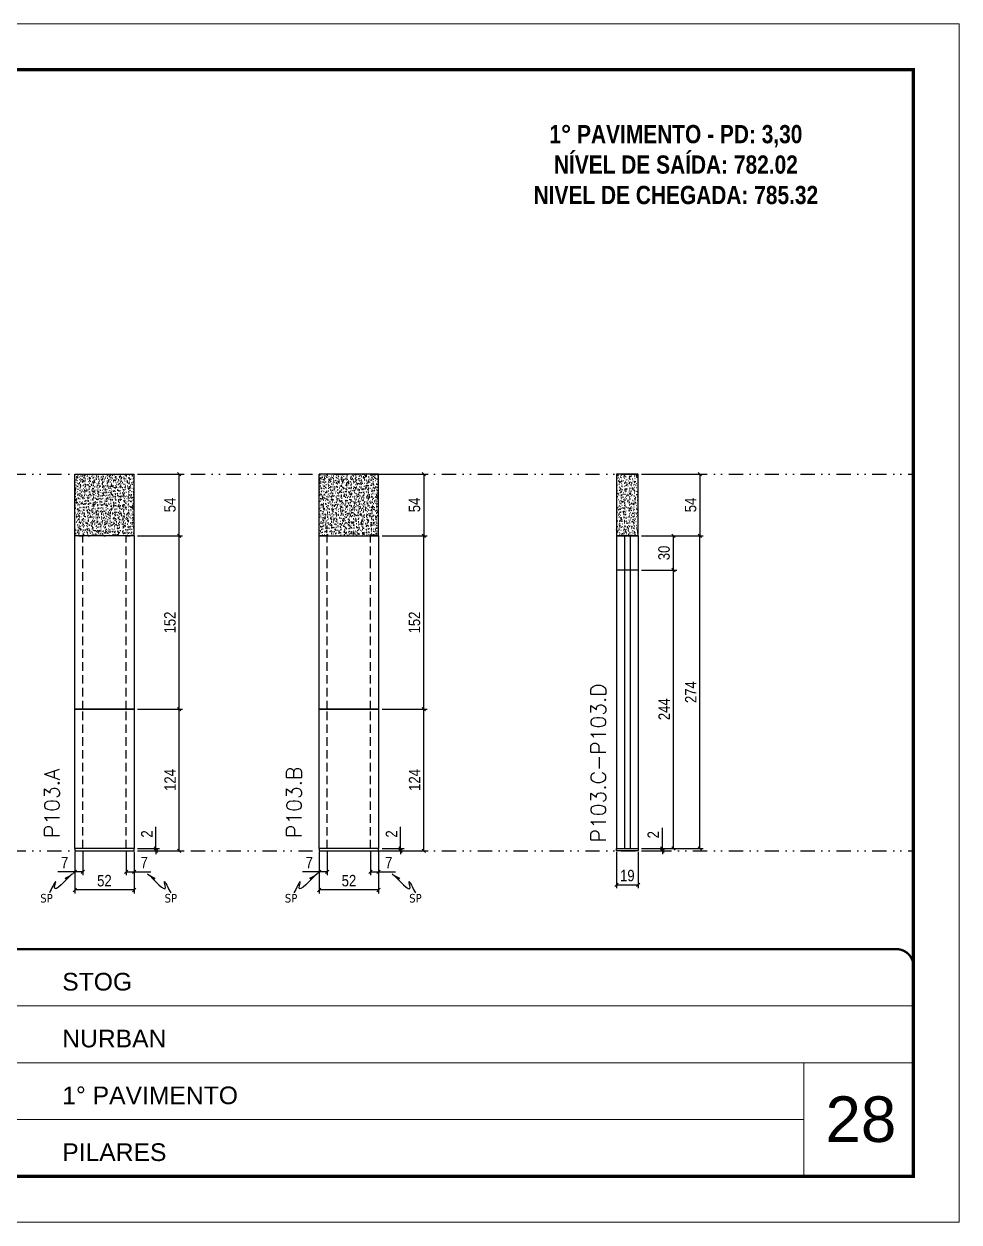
# Model space of a CAD drawing. Header units: millimetres. Extents: x 169816 to 178745, y 96537 to 113647.
# Drawn here: x 175250 to 176070, y 104577 to 105627 of the extents above; entities that cross this region are included whole.
import ezdxf

# ---------------------------------------------------------------- set-up
doc = ezdxf.new("R2010")
doc.units = ezdxf.units.MM
for name, pattern in [('CONTINUO', [0]), ('DASHED', [0.75, 0.5, -0.25]), ('DIVIDE2', [0.625, 0.25, -0.125, 0, -0.125, 0, -0.125]), ('HIDDEN', [0.375, 0.25, -0.125])]:
    doc.linetypes.add(name, pattern=pattern)
for name, color, linetype, lineweight in [('CARIMBO', 255, 'Continuous', 9), ('Folhas', 255, 'Continuous', 9), ('SARRAFO DE PRESSAO', 251, 'DASHED', 9), ('Texto Seção', 7, 'Continuous', 15)]:
    doc.layers.add(name, color=color, linetype=linetype, lineweight=lineweight)
for name, color, linetype in [('COTA', 241, 'Continuous'), ('NOMENCLATURA', 7, 'Continuous'), ('Nível', 160, 'Continuous'), ('Painéis', 200, 'Continuous'), ('SARR_2.2x7', 40, 'Continuous'), ('Sarrafo de Pressão', 42, 'HIDDEN'), ('texto', 7, 'Continuous')]:
    doc.layers.add(name, color=color, linetype=linetype)
doc.styles.add('ARIAL', font='arial.ttf')
doc.styles.add('COTA TECNICA', font='techl___.ttf', dxfattribs={"height": 10})
doc.styles.add('COTA TECNICA-50', font='techl___.ttf', dxfattribs={"height": 10})
doc.styles.add('REGUA-120', font='ROMANS.shx', dxfattribs={"height": 15})
doc.styles.add('ROMANC', font='techb___.ttf', dxfattribs={"height": 2.5})
doc.styles.get("Standard").update_dxf_attribs({"font": 'arial.ttf'})
doc.dimstyles.new('COTA PAINEL-50', dxfattribs={"dimtxt": 10, "dimasz": 3, "dimexe": 3, "dimexo": 3, "dimgap": 3, "dimtad": 1, "dimdec": 1, "dimzin": 12, "dimdsep": 46, "dimtxsty": 'COTA TECNICA-50', "dimblk1": 'OBLIQUE', "dimblk2": 'OBLIQUE', "dimsah": 1, "dimcen": 0.9, "dimclrd": 4, "dimclre": 4, "dimclrt": 240, "dimadec": 1, "dimazin": 3, "dimtfac": 1, "dimtdec": 1, "dimtmove": 0, "dimatfit": 3, "dimfxl": 1, "dimtolj": 1, "dimtzin": 12, "dimarcsym": 0})
doc.dimstyles.new('PAINEL', dxfattribs={"dimtxt": 10, "dimasz": 3, "dimexe": 3, "dimexo": 3, "dimgap": 3, "dimtad": 1, "dimdec": 1, "dimzin": 12, "dimdsep": 46, "dimtxsty": 'COTA TECNICA', "dimblk1": 'OBLIQUE', "dimblk2": 'OBLIQUE', "dimsah": 1, "dimcen": 0.9, "dimclrd": 4, "dimclre": 4, "dimclrt": 240, "dimadec": 1, "dimazin": 3, "dimtfac": 1, "dimtdec": 1, "dimtmove": 0, "dimatfit": 3, "dimfxl": 1, "dimtolj": 1, "dimtzin": 12, "dimarcsym": 0})
doc.dimstyles.get("Standard").update_dxf_attribs({"dimtxt": 0.18, "dimasz": 0.18, "dimexe": 0.18, "dimexo": 0.0625, "dimgap": 0.09, "dimtad": 0, "dimtih": 1, "dimtoh": 1, "dimdec": 4, "dimzin": 0, "dimdsep": 46, "dimtxsty": 'Standard', "dimcen": 0.09, "dimadec": 0, "dimazin": 0, "dimtfac": 1, "dimtdec": 4, "dimtofl": 0, "dimtmove": 0, "dimatfit": 3, "dimfxl": 1, "dimtolj": 1, "dimtzin": 0, "dimarcsym": 0})

# ---------------------------------------------------------------- blocks, each defined once
blk = doc.blocks.new('9999999999')
at = {"color": 30, "linetype": 'CONTINUO'}
for p, q in [((98564.6, 34379.6), (99584, 34379.6)), ((98564.6, 34329.8), (99488, 34329.8)), ((99584, 34329.8), (99488, 34329.8)), ((99488, 34329.8), (99488, 34230.2)), ((98564.6, 34280), (99488, 34280))]:
    blk.add_line(p, q, dxfattribs=at)
at = {"color": 30, "linetype": 'CONTINUO', "const_width": 2}
blk.add_lwpolyline([(99584, 34230.2), (99584, 34414.4, 0.414214), (99569, 34429.4), (98229, 34429.4, 0.414214), (98214, 34414.4), (98214, 34245.2, 0.414214), (98229, 34230.2), (99584, 34230.2)], format="xyb", dxfattribs=at)
at = {"layer": 'Folhas'}
blk.add_lwpolyline([(98139, 34190.2), (99624, 34190.2), (99624, 35240.2), (98139, 35240.2)], close=True, dxfattribs=at)
at = {"layer": 'Folhas', "color": 30, "const_width": 3}
blk.add_lwpolyline([(98214, 34230.2), (99584, 34230.2), (99584, 35200.2), (98214, 35200.2)], close=True, dxfattribs=at)
at = {"color": 7, "linetype": 'Continuous', "ltscale": 5, "style": 'ARIAL'}
for s, height, p in [('STOG', 15.48, (98837.7, 34393.1)), ('NURBAN', 15.48, (98837.7, 34343.3)), ('1° PAVIMENTO', 15.483, (98837.7, 34293.5)), ('PILARES', 15.48, (98837.7, 34243.7))]:
    blk.add_text(s, height=height, dxfattribs=at).set_placement(p)
blk = doc.blocks.new('_Oblique')
at = {"color": 0, "linetype": 'ByBlock', "lineweight": -2}
blk.add_line((-0.5, -0.5), (0.5, 0.5), dxfattribs=at)
blk = doc.blocks.new('*D684')
at = {"layer": 'COTA', "color": 4, "lineweight": -2, "transparency": 16777216}
for p, q in [((175294.2, 104901.5), (175294.2, 104865.1)), ((175346.2, 104901.5), (175346.2, 104865.1)), ((175346.2, 104868.1), (175294.2, 104868.1))]:
    blk.add_line(p, q, dxfattribs=at)
at = {"layer": 'Defpoints', "color": 0, "transparency": 16777216}
for p in [(175294.2, 104904.5), (175346.2, 104904.5), (175294.2, 104868.1)]:
    blk.add_point(p, dxfattribs=at)
at = {"layer": 'COTA', "color": 4, "lineweight": -2, "transparency": 16777216, "xscale": 3, "yscale": 3, "zscale": 3, "rotation": 180}
blk.add_blockref('_Oblique', (175294.2, 104868.1), dxfattribs=at)
at = {"layer": 'COTA', "color": 4, "lineweight": -2, "transparency": 16777216, "xscale": 3, "yscale": 3, "zscale": 3}
blk.add_blockref('_Oblique', (175346.2, 104868.1), dxfattribs=at)
at = {"layer": 'COTA', "color": 240, "transparency": 16777216, "insert": (175320.2, 104876.2), "char_height": 10, "attachment_point": 5, "style": 'COTA TECNICA'}
blk.add_mtext('\\A1;52', dxfattribs=at)
blk = doc.blocks.new('*D685')
at = {"layer": 'COTA', "color": 4, "lineweight": -2, "transparency": 16777216}
for p, q in [((175339.2, 104901.5), (175339.2, 104881)), ((175346.2, 104899.5), (175346.2, 104881)), ((175339.2, 104884), (175346.2, 104884)), ((175346.2, 104884), (175360.9, 104884))]:
    blk.add_line(p, q, dxfattribs=at)
at = {"layer": 'Defpoints', "color": 0, "transparency": 16777216}
for p in [(175339.2, 104904.5), (175346.2, 104902.5), (175346.2, 104884)]:
    blk.add_point(p, dxfattribs=at)
at = {"layer": 'COTA', "color": 4, "lineweight": -2, "transparency": 16777216, "xscale": 3, "yscale": 3, "zscale": 3, "rotation": 180}
blk.add_blockref('_Oblique', (175339.2, 104884), dxfattribs=at)
at = {"layer": 'COTA', "color": 4, "lineweight": -2, "transparency": 16777216, "xscale": 3, "yscale": 3, "zscale": 3}
blk.add_blockref('_Oblique', (175346.2, 104884), dxfattribs=at)
at = {"layer": 'COTA', "color": 240, "transparency": 16777216, "insert": (175355.1, 104892.1), "char_height": 10, "attachment_point": 5, "style": 'COTA TECNICA-50'}
blk.add_mtext('\\A1;7', dxfattribs=at)
blk = doc.blocks.new('*D686')
at = {"layer": 'COTA', "color": 4, "lineweight": -2, "transparency": 16777216}
for p, q in [((175294.2, 104899.5), (175294.2, 104881)), ((175301.2, 104901.5), (175301.2, 104881)), ((175294.2, 104884), (175279.5, 104884)), ((175301.2, 104884), (175294.2, 104884))]:
    blk.add_line(p, q, dxfattribs=at)
at = {"layer": 'Defpoints', "color": 0, "transparency": 16777216}
for p in [(175294.2, 104902.5), (175301.2, 104904.5), (175294.2, 104884)]:
    blk.add_point(p, dxfattribs=at)
at = {"layer": 'COTA', "color": 4, "lineweight": -2, "transparency": 16777216, "xscale": 3, "yscale": 3, "zscale": 3, "rotation": 180}
blk.add_blockref('_Oblique', (175294.2, 104884), dxfattribs=at)
at = {"layer": 'COTA', "color": 4, "lineweight": -2, "transparency": 16777216, "xscale": 3, "yscale": 3, "zscale": 3}
blk.add_blockref('_Oblique', (175301.2, 104884), dxfattribs=at)
at = {"layer": 'COTA', "color": 240, "transparency": 16777216, "insert": (175285.3, 104892.1), "char_height": 10, "attachment_point": 5, "style": 'COTA TECNICA-50'}
blk.add_mtext('\\A1;7', dxfattribs=at)
blk = doc.blocks.new('*D687')
at = {"layer": 'COTA', "color": 4, "linetype": 'ByBlock', "lineweight": -2, "transparency": 16777216}
for p, q in [((175349.2, 105026.5), (175388.8, 105026.5)), ((175385.8, 104902.5), (175385.8, 105026.5)), ((175349.2, 104902.5), (175388.8, 104902.5))]:
    blk.add_line(p, q, dxfattribs=at)
at = {"layer": 'Defpoints', "color": 0, "linetype": 'ByBlock', "transparency": 16777216}
for p in [(175346.2, 105026.5), (175385.8, 105026.5), (175346.2, 104902.5)]:
    blk.add_point(p, dxfattribs=at)
at = {"layer": 'COTA', "color": 4, "linetype": 'ByBlock', "lineweight": -2, "transparency": 16777216, "xscale": 3, "yscale": 3, "zscale": 3}
for p, rotation in [((175385.8, 105026.5), 90), ((175385.8, 104902.5), 270)]:
    blk.add_blockref('_Oblique', p, dxfattribs=dict(at, rotation=rotation))
at = {"layer": 'COTA', "color": 240, "linetype": 'ByBlock', "transparency": 16777216, "insert": (175377.8, 104964.5), "char_height": 10, "attachment_point": 5, "rotation": 90, "style": 'COTA TECNICA'}
blk.add_mtext('\\A1;124', dxfattribs=at)
blk = doc.blocks.new('*D688')
at = {"layer": 'COTA', "color": 4, "lineweight": -2, "transparency": 16777216}
for p, q in [((175365.4, 104904.5), (175365.4, 104923.3)), ((175349.2, 104904.5), (175368.4, 104904.5)), ((175349.2, 104902.5), (175368.4, 104902.5)), ((175365.4, 104902.5), (175365.4, 104904.5)), ((175365.4, 104902.5), (175365.4, 104899.5))]:
    blk.add_line(p, q, dxfattribs=at)
at = {"layer": 'Defpoints', "color": 0, "transparency": 16777216}
for p in [(175346.2, 104904.5), (175346.2, 104902.5), (175365.4, 104902.5)]:
    blk.add_point(p, dxfattribs=at)
at = {"layer": 'COTA', "color": 4, "lineweight": -2, "transparency": 16777216, "xscale": 3, "yscale": 3, "zscale": 3}
for p, rotation in [((175365.4, 104904.5), 270), ((175365.4, 104902.5), 90)]:
    blk.add_blockref('_Oblique', p, dxfattribs=dict(at, rotation=rotation))
at = {"layer": 'COTA', "color": 240, "transparency": 16777216, "insert": (175357.4, 104917.2), "char_height": 10, "attachment_point": 5, "rotation": 90, "style": 'COTA TECNICA-50'}
blk.add_mtext('\\A1;2', dxfattribs=at)
blk = doc.blocks.new('*D689')
at = {"layer": 'COTA', "color": 4, "linetype": 'ByBlock', "lineweight": -2, "transparency": 16777216}
for p, q in [((175349.2, 105026.5), (175388.8, 105026.5)), ((175385.8, 104902.5), (175385.8, 105026.5)), ((175349.2, 104902.5), (175388.8, 104902.5))]:
    blk.add_line(p, q, dxfattribs=at)
at = {"layer": 'Defpoints', "color": 0, "linetype": 'ByBlock', "transparency": 16777216}
for p in [(175346.2, 105026.5), (175385.8, 105026.5), (175346.2, 104902.5)]:
    blk.add_point(p, dxfattribs=at)
at = {"layer": 'COTA', "color": 4, "linetype": 'ByBlock', "lineweight": -2, "transparency": 16777216, "xscale": 3, "yscale": 3, "zscale": 3}
for p, rotation in [((175385.8, 105026.5), 90), ((175385.8, 104902.5), 270)]:
    blk.add_blockref('_Oblique', p, dxfattribs=dict(at, rotation=rotation))
at = {"layer": 'COTA', "color": 240, "linetype": 'ByBlock', "transparency": 16777216, "insert": (175377.8, 104964.5), "char_height": 10, "attachment_point": 5, "rotation": 90, "style": 'COTA TECNICA'}
blk.add_mtext('\\A1;124', dxfattribs=at)
blk = doc.blocks.new('*D690')
at = {"layer": 'COTA', "color": 4, "lineweight": -2, "transparency": 16777216}
for p, q in [((175349.2, 105178.5), (175388.8, 105178.5)), ((175385.8, 105026.5), (175385.8, 105178.5)), ((175349.2, 105026.5), (175388.8, 105026.5))]:
    blk.add_line(p, q, dxfattribs=at)
at = {"layer": 'Defpoints', "color": 0, "transparency": 16777216}
for p in [(175346.2, 105178.5), (175385.8, 105178.5), (175346.2, 105026.5)]:
    blk.add_point(p, dxfattribs=at)
at = {"layer": 'COTA', "color": 4, "lineweight": -2, "transparency": 16777216, "xscale": 3, "yscale": 3, "zscale": 3}
for p, rotation in [((175385.8, 105178.5), 90), ((175385.8, 105026.5), 270)]:
    blk.add_blockref('_Oblique', p, dxfattribs=dict(at, rotation=rotation))
at = {"layer": 'COTA', "color": 240, "transparency": 16777216, "insert": (175377.7, 105102.5), "char_height": 10, "attachment_point": 5, "rotation": 90, "style": 'COTA TECNICA-50'}
blk.add_mtext('\\A1;152', dxfattribs=at)
blk = doc.blocks.new('*D691')
at = {"layer": 'COTA', "color": 4, "lineweight": -2, "transparency": 16777216}
for p, q in [((175769.2, 104901.5), (175769.2, 104869.6)), ((175788.2, 104901.5), (175788.2, 104869.6)), ((175769.2, 104872.6), (175788.2, 104872.6))]:
    blk.add_line(p, q, dxfattribs=at)
at = {"layer": 'Defpoints', "color": 0, "transparency": 16777216}
for p in [(175769.2, 104904.5), (175788.2, 104904.5), (175788.2, 104872.6)]:
    blk.add_point(p, dxfattribs=at)
at = {"layer": 'COTA', "color": 4, "lineweight": -2, "transparency": 16777216, "xscale": 3, "yscale": 3, "zscale": 3, "rotation": 180}
blk.add_blockref('_Oblique', (175769.2, 104872.6), dxfattribs=at)
at = {"layer": 'COTA', "color": 4, "lineweight": -2, "transparency": 16777216, "xscale": 3, "yscale": 3, "zscale": 3}
blk.add_blockref('_Oblique', (175788.2, 104872.6), dxfattribs=at)
at = {"layer": 'COTA', "color": 240, "transparency": 16777216, "insert": (175778.7, 104880.7), "char_height": 10, "attachment_point": 5, "style": 'COTA TECNICA'}
blk.add_mtext('\\A1;19', dxfattribs=at)
blk = doc.blocks.new('*D692')
at = {"layer": 'COTA', "color": 4, "lineweight": -2, "transparency": 16777216}
for p, q in [((175809.4, 104904.5), (175809.4, 104922.6)), ((175791.2, 104904.5), (175812.4, 104904.5)), ((175791.2, 104902.5), (175812.4, 104902.5)), ((175809.4, 104902.5), (175809.4, 104904.5)), ((175809.4, 104902.5), (175809.4, 104899.5))]:
    blk.add_line(p, q, dxfattribs=at)
at = {"layer": 'Defpoints', "color": 0, "transparency": 16777216}
for p in [(175788.2, 104904.5), (175788.2, 104902.5), (175809.4, 104904.5)]:
    blk.add_point(p, dxfattribs=at)
at = {"layer": 'COTA', "color": 4, "lineweight": -2, "transparency": 16777216, "xscale": 3, "yscale": 3, "zscale": 3}
for p, rotation in [((175809.4, 104904.5), 270), ((175809.4, 104902.5), 90)]:
    blk.add_blockref('_Oblique', p, dxfattribs=dict(at, rotation=rotation))
at = {"layer": 'COTA', "color": 240, "transparency": 16777216, "insert": (175801.4, 104916.5), "char_height": 10, "attachment_point": 5, "rotation": 90, "style": 'COTA TECNICA-50'}
blk.add_mtext('\\A1;2', dxfattribs=at)
blk = doc.blocks.new('*D995')
at = {"layer": 'COTA', "color": 4, "linetype": 'ByBlock', "lineweight": -2, "transparency": 16777216}
for p, q in [((175791.2, 105232.5), (175845.3, 105232.5)), ((175842.3, 105232.5), (175842.3, 105178.5)), ((175791.2, 105178.5), (175845.3, 105178.5))]:
    blk.add_line(p, q, dxfattribs=at)
at = {"layer": 'Defpoints', "color": 0, "linetype": 'ByBlock', "transparency": 16777216}
for p in [(175788.2, 105232.5), (175788.2, 105178.5), (175842.3, 105178.5)]:
    blk.add_point(p, dxfattribs=at)
at = {"layer": 'COTA', "color": 4, "linetype": 'ByBlock', "lineweight": -2, "transparency": 16777216, "xscale": 3, "yscale": 3, "zscale": 3}
for p, rotation in [((175842.3, 105232.5), 90), ((175842.3, 105178.5), 270)]:
    blk.add_blockref('_Oblique', p, dxfattribs=dict(at, rotation=rotation))
at = {"layer": 'COTA', "color": 240, "linetype": 'ByBlock', "transparency": 16777216, "insert": (175834.2, 105205.5), "char_height": 10, "attachment_point": 5, "rotation": 90, "style": 'COTA TECNICA'}
blk.add_mtext('\\A1;54', dxfattribs=at)
blk = doc.blocks.new('*D996')
at = {"layer": 'COTA', "color": 4, "lineweight": -2, "transparency": 16777216}
for p, q in [((175791.2, 105178.5), (175822.1, 105178.5)), ((175819.1, 105148.5), (175819.1, 105178.5)), ((175791.2, 105148.5), (175822.1, 105148.5))]:
    blk.add_line(p, q, dxfattribs=at)
at = {"layer": 'Defpoints', "color": 0, "transparency": 16777216}
for p in [(175788.2, 105178.5), (175819.1, 105178.5), (175788.2, 105148.5)]:
    blk.add_point(p, dxfattribs=at)
at = {"layer": 'COTA', "color": 4, "lineweight": -2, "transparency": 16777216, "xscale": 3, "yscale": 3, "zscale": 3}
for p, rotation in [((175819.1, 105178.5), 90), ((175819.1, 105148.5), 270)]:
    blk.add_blockref('_Oblique', p, dxfattribs=dict(at, rotation=rotation))
at = {"layer": 'COTA', "color": 240, "transparency": 16777216, "insert": (175810.9, 105163.5), "char_height": 10, "attachment_point": 5, "rotation": 90, "style": 'COTA TECNICA-50'}
blk.add_mtext('\\A1;30', dxfattribs=at)
blk = doc.blocks.new('*D997')
at = {"layer": 'COTA', "color": 4, "lineweight": -2, "transparency": 16777216}
for p, q in [((175791.2, 105148.5), (175822.1, 105148.5)), ((175819.1, 104904.5), (175819.1, 105148.5)), ((175791.2, 104904.5), (175822.1, 104904.5))]:
    blk.add_line(p, q, dxfattribs=at)
at = {"layer": 'Defpoints', "color": 0, "transparency": 16777216}
for p in [(175788.2, 105148.5), (175819.1, 105148.5), (175788.2, 104904.5)]:
    blk.add_point(p, dxfattribs=at)
at = {"layer": 'COTA', "color": 4, "lineweight": -2, "transparency": 16777216, "xscale": 3, "yscale": 3, "zscale": 3}
for p, rotation in [((175819.1, 105148.5), 90), ((175819.1, 104904.5), 270)]:
    blk.add_blockref('_Oblique', p, dxfattribs=dict(at, rotation=rotation))
at = {"layer": 'COTA', "color": 240, "transparency": 16777216, "insert": (175811, 105026.5), "char_height": 10, "attachment_point": 5, "rotation": 90, "style": 'COTA TECNICA'}
blk.add_mtext('\\A1;244', dxfattribs=at)
blk = doc.blocks.new('*D693')
at = {"layer": 'COTA', "color": 4, "lineweight": -2, "transparency": 16777216}
for p, q in [((175508.6, 104901.5), (175508.6, 104865.1)), ((175560.6, 104901.5), (175560.6, 104865.1)), ((175560.6, 104868.1), (175508.6, 104868.1))]:
    blk.add_line(p, q, dxfattribs=at)
at = {"layer": 'Defpoints', "color": 0, "transparency": 16777216}
for p in [(175508.6, 104904.5), (175560.6, 104904.5), (175508.6, 104868.1)]:
    blk.add_point(p, dxfattribs=at)
at = {"layer": 'COTA', "color": 4, "lineweight": -2, "transparency": 16777216, "xscale": 3, "yscale": 3, "zscale": 3, "rotation": 180}
blk.add_blockref('_Oblique', (175508.6, 104868.1), dxfattribs=at)
at = {"layer": 'COTA', "color": 4, "lineweight": -2, "transparency": 16777216, "xscale": 3, "yscale": 3, "zscale": 3}
blk.add_blockref('_Oblique', (175560.6, 104868.1), dxfattribs=at)
at = {"layer": 'COTA', "color": 240, "transparency": 16777216, "insert": (175534.6, 104876.2), "char_height": 10, "attachment_point": 5, "style": 'COTA TECNICA'}
blk.add_mtext('\\A1;52', dxfattribs=at)
blk = doc.blocks.new('*D694')
at = {"layer": 'COTA', "color": 4, "lineweight": -2, "transparency": 16777216}
for p, q in [((175553.6, 104901.5), (175553.6, 104881)), ((175560.6, 104899.5), (175560.6, 104881)), ((175553.6, 104884), (175560.6, 104884)), ((175560.6, 104884), (175575.3, 104884))]:
    blk.add_line(p, q, dxfattribs=at)
at = {"layer": 'Defpoints', "color": 0, "transparency": 16777216}
for p in [(175553.6, 104904.5), (175560.6, 104902.5), (175560.6, 104884)]:
    blk.add_point(p, dxfattribs=at)
at = {"layer": 'COTA', "color": 4, "lineweight": -2, "transparency": 16777216, "xscale": 3, "yscale": 3, "zscale": 3, "rotation": 180}
blk.add_blockref('_Oblique', (175553.6, 104884), dxfattribs=at)
at = {"layer": 'COTA', "color": 4, "lineweight": -2, "transparency": 16777216, "xscale": 3, "yscale": 3, "zscale": 3}
blk.add_blockref('_Oblique', (175560.6, 104884), dxfattribs=at)
at = {"layer": 'COTA', "color": 240, "transparency": 16777216, "insert": (175569.5, 104892.1), "char_height": 10, "attachment_point": 5, "style": 'COTA TECNICA-50'}
blk.add_mtext('\\A1;7', dxfattribs=at)
blk = doc.blocks.new('*D695')
at = {"layer": 'COTA', "color": 4, "lineweight": -2, "transparency": 16777216}
for p, q in [((175508.6, 104899.5), (175508.6, 104881)), ((175515.6, 104901.5), (175515.6, 104881)), ((175508.6, 104884), (175493.9, 104884)), ((175515.6, 104884), (175508.6, 104884))]:
    blk.add_line(p, q, dxfattribs=at)
at = {"layer": 'Defpoints', "color": 0, "transparency": 16777216}
for p in [(175508.6, 104902.5), (175515.6, 104904.5), (175508.6, 104884)]:
    blk.add_point(p, dxfattribs=at)
at = {"layer": 'COTA', "color": 4, "lineweight": -2, "transparency": 16777216, "xscale": 3, "yscale": 3, "zscale": 3, "rotation": 180}
blk.add_blockref('_Oblique', (175508.6, 104884), dxfattribs=at)
at = {"layer": 'COTA', "color": 4, "lineweight": -2, "transparency": 16777216, "xscale": 3, "yscale": 3, "zscale": 3}
blk.add_blockref('_Oblique', (175515.6, 104884), dxfattribs=at)
at = {"layer": 'COTA', "color": 240, "transparency": 16777216, "insert": (175499.8, 104892.1), "char_height": 10, "attachment_point": 5, "style": 'COTA TECNICA-50'}
blk.add_mtext('\\A1;7', dxfattribs=at)
blk = doc.blocks.new('*D696')
at = {"layer": 'COTA', "color": 4, "linetype": 'ByBlock', "lineweight": -2, "transparency": 16777216}
for p, q in [((175563.6, 105026.5), (175603.3, 105026.5)), ((175600.3, 104902.5), (175600.3, 105026.5)), ((175563.6, 104902.5), (175603.3, 104902.5))]:
    blk.add_line(p, q, dxfattribs=at)
at = {"layer": 'Defpoints', "color": 0, "linetype": 'ByBlock', "transparency": 16777216}
for p in [(175560.6, 105026.5), (175600.3, 105026.5), (175560.6, 104902.5)]:
    blk.add_point(p, dxfattribs=at)
at = {"layer": 'COTA', "color": 4, "linetype": 'ByBlock', "lineweight": -2, "transparency": 16777216, "xscale": 3, "yscale": 3, "zscale": 3}
for p, rotation in [((175600.3, 105026.5), 90), ((175600.3, 104902.5), 270)]:
    blk.add_blockref('_Oblique', p, dxfattribs=dict(at, rotation=rotation))
at = {"layer": 'COTA', "color": 240, "linetype": 'ByBlock', "transparency": 16777216, "insert": (175592.2, 104964.5), "char_height": 10, "attachment_point": 5, "rotation": 90, "style": 'COTA TECNICA'}
blk.add_mtext('\\A1;124', dxfattribs=at)
blk = doc.blocks.new('*D697')
at = {"layer": 'COTA', "color": 4, "lineweight": -2, "transparency": 16777216}
for p, q in [((175579.9, 104904.5), (175579.9, 104923.3)), ((175563.6, 104904.5), (175582.9, 104904.5)), ((175563.6, 104902.5), (175582.9, 104902.5)), ((175579.9, 104902.5), (175579.9, 104904.5)), ((175579.9, 104902.5), (175579.9, 104899.5))]:
    blk.add_line(p, q, dxfattribs=at)
at = {"layer": 'Defpoints', "color": 0, "transparency": 16777216}
for p in [(175560.6, 104904.5), (175560.6, 104902.5), (175579.9, 104902.5)]:
    blk.add_point(p, dxfattribs=at)
at = {"layer": 'COTA', "color": 4, "lineweight": -2, "transparency": 16777216, "xscale": 3, "yscale": 3, "zscale": 3}
for p, rotation in [((175579.9, 104904.5), 270), ((175579.9, 104902.5), 90)]:
    blk.add_blockref('_Oblique', p, dxfattribs=dict(at, rotation=rotation))
at = {"layer": 'COTA', "color": 240, "transparency": 16777216, "insert": (175571.9, 104917.2), "char_height": 10, "attachment_point": 5, "rotation": 90, "style": 'COTA TECNICA-50'}
blk.add_mtext('\\A1;2', dxfattribs=at)
blk = doc.blocks.new('*D698')
at = {"layer": 'COTA', "color": 4, "linetype": 'ByBlock', "lineweight": -2, "transparency": 16777216}
for p, q in [((175563.6, 105026.5), (175603.3, 105026.5)), ((175600.3, 104902.5), (175600.3, 105026.5)), ((175563.6, 104902.5), (175603.3, 104902.5))]:
    blk.add_line(p, q, dxfattribs=at)
at = {"layer": 'Defpoints', "color": 0, "linetype": 'ByBlock', "transparency": 16777216}
for p in [(175560.6, 105026.5), (175600.3, 105026.5), (175560.6, 104902.5)]:
    blk.add_point(p, dxfattribs=at)
at = {"layer": 'COTA', "color": 4, "linetype": 'ByBlock', "lineweight": -2, "transparency": 16777216, "xscale": 3, "yscale": 3, "zscale": 3}
for p, rotation in [((175600.3, 105026.5), 90), ((175600.3, 104902.5), 270)]:
    blk.add_blockref('_Oblique', p, dxfattribs=dict(at, rotation=rotation))
at = {"layer": 'COTA', "color": 240, "linetype": 'ByBlock', "transparency": 16777216, "insert": (175592.2, 104964.5), "char_height": 10, "attachment_point": 5, "rotation": 90, "style": 'COTA TECNICA'}
blk.add_mtext('\\A1;124', dxfattribs=at)
blk = doc.blocks.new('*D699')
at = {"layer": 'COTA', "color": 4, "lineweight": -2, "transparency": 16777216}
for p, q in [((175563.6, 105178.5), (175603.3, 105178.5)), ((175600.3, 105026.5), (175600.3, 105178.5)), ((175563.6, 105026.5), (175603.3, 105026.5))]:
    blk.add_line(p, q, dxfattribs=at)
at = {"layer": 'Defpoints', "color": 0, "transparency": 16777216}
for p in [(175560.6, 105178.5), (175600.3, 105178.5), (175560.6, 105026.5)]:
    blk.add_point(p, dxfattribs=at)
at = {"layer": 'COTA', "color": 4, "lineweight": -2, "transparency": 16777216, "xscale": 3, "yscale": 3, "zscale": 3}
for p, rotation in [((175600.3, 105178.5), 90), ((175600.3, 105026.5), 270)]:
    blk.add_blockref('_Oblique', p, dxfattribs=dict(at, rotation=rotation))
at = {"layer": 'COTA', "color": 240, "transparency": 16777216, "insert": (175592.1, 105102.5), "char_height": 10, "attachment_point": 5, "rotation": 90, "style": 'COTA TECNICA-50'}
blk.add_mtext('\\A1;152', dxfattribs=at)
blk = doc.blocks.new('*D700')
at = {"layer": 'COTA', "color": 4, "lineweight": -2, "transparency": 16777216}
for p, q in [((175563.6, 105232.5), (175603.3, 105232.5)), ((175600.3, 105232.5), (175600.3, 105178.5)), ((175563.6, 105178.5), (175603.3, 105178.5))]:
    blk.add_line(p, q, dxfattribs=at)
at = {"layer": 'Defpoints', "color": 0, "transparency": 16777216}
for p in [(175560.6, 105232.5), (175560.6, 105178.5), (175600.3, 105178.5)]:
    blk.add_point(p, dxfattribs=at)
at = {"layer": 'COTA', "color": 4, "lineweight": -2, "transparency": 16777216, "xscale": 3, "yscale": 3, "zscale": 3}
for p, rotation in [((175600.3, 105232.5), 90), ((175600.3, 105178.5), 270)]:
    blk.add_blockref('_Oblique', p, dxfattribs=dict(at, rotation=rotation))
at = {"layer": 'COTA', "color": 240, "transparency": 16777216, "insert": (175592.1, 105205.5), "char_height": 10, "attachment_point": 5, "rotation": 90, "style": 'COTA TECNICA-50'}
blk.add_mtext('\\A1;54', dxfattribs=at)
blk = doc.blocks.new('*D998')
at = {"layer": 'COTA', "color": 4, "lineweight": -2, "transparency": 16777216}
for p, q in [((175349.2, 105232.5), (175388.8, 105232.5)), ((175385.8, 105178.5), (175385.8, 105232.5)), ((175349.2, 105178.5), (175388.8, 105178.5))]:
    blk.add_line(p, q, dxfattribs=at)
at = {"layer": 'Defpoints', "color": 0, "transparency": 16777216}
for p in [(175346.2, 105232.5), (175385.8, 105232.5), (175346.2, 105178.5)]:
    blk.add_point(p, dxfattribs=at)
at = {"layer": 'COTA', "color": 4, "lineweight": -2, "transparency": 16777216, "xscale": 3, "yscale": 3, "zscale": 3}
for p, rotation in [((175385.8, 105232.5), 90), ((175385.8, 105178.5), 270)]:
    blk.add_blockref('_Oblique', p, dxfattribs=dict(at, rotation=rotation))
at = {"layer": 'COTA', "color": 240, "transparency": 16777216, "insert": (175377.7, 105205.5), "char_height": 10, "attachment_point": 5, "rotation": 90, "style": 'COTA TECNICA'}
blk.add_mtext('\\A1;54', dxfattribs=at)
blk = doc.blocks.new('*D701')
at = {"layer": 'COTA', "color": 4, "lineweight": -2, "transparency": 16777216}
for p, q in [((175791.2, 105178.5), (175845.3, 105178.5)), ((175842.3, 104904.5), (175842.3, 105178.5)), ((175791.2, 104904.5), (175845.3, 104904.5))]:
    blk.add_line(p, q, dxfattribs=at)
at = {"layer": 'Defpoints', "color": 0, "transparency": 16777216}
for p in [(175788.2, 105178.5), (175842.3, 105178.5), (175788.2, 104904.5)]:
    blk.add_point(p, dxfattribs=at)
at = {"layer": 'COTA', "color": 4, "lineweight": -2, "transparency": 16777216, "xscale": 3, "yscale": 3, "zscale": 3}
for p, rotation in [((175842.3, 105178.5), 90), ((175842.3, 104904.5), 270)]:
    blk.add_blockref('_Oblique', p, dxfattribs=dict(at, rotation=rotation))
at = {"layer": 'COTA', "color": 240, "transparency": 16777216, "insert": (175834.3, 105041.5), "char_height": 10, "attachment_point": 5, "rotation": 90, "style": 'COTA TECNICA'}
blk.add_mtext('\\A1;274', dxfattribs=at)

msp = doc.modelspace()

# ---------------------------------------------------------------- hatches: boundary and pattern name
at = {"layer": 'COTA', "linetype": 'ByBlock'}
h = msp.add_hatch(dxfattribs=at)
h.set_pattern_fill('AR-CONC', color=256, scale=0.03)
h.paths.add_polyline_path([(175294.19, 105232.49), (175294.19, 105178.49), (175346.19, 105178.49), (175346.19, 105232.49)])
h = msp.add_hatch(dxfattribs=at)
h.set_pattern_fill('AR-CONC', color=256, scale=0.03)
h.paths.add_polyline_path([(175560.62, 105232.49), (175508.62, 105232.49), (175508.62, 105178.49), (175560.62, 105178.49)])
h = msp.add_hatch(dxfattribs=at)
h.set_pattern_fill('AR-CONC', color=256, scale=0.03)
h.set_pattern_definition([(50, (4768.5, 1148.575), (5.46554007, -0.47817257), [0.5715, -6.2865]), (355, (4768.5, 1148.575), (-1.05730264, 5.73170536), [0.4572, -5.02921753]), (100.4514447, (4768.9555, 1148.535), (4.40823741, 5.25353256), [0.48570026, -5.34270734]), (46.1842, (4768.5, 1150.099), (8.13237123, -1.26126984), [0.85725, -9.42975]), (96.6355576, (4769.178, 1149.994), (7.12212402, 7.42278374), [0.7285507, -8.01406824]), (351.184151, (4768.5, 1150.099), (7.12212402, 7.42278374), [0.685799, -7.54379196]), (21, (4769.262, 1149.718), (4.54843174, -3.06795595), [0.5715, -6.2865]), (326, (4769.262, 1149.718), (1.85406085, 5.52563898), [0.4572, -5.0292]), (71.451445, (4769.641, 1149.4624), (6.40249258, 2.45768307), [0.48570026, -5.34269813]), (37.5, (4768.5, 1148.5751), (0.092658098, 2.536651166), [0, -4.96824, 0, -5.1054, 0, -5.04825]), (7.5, (4768.5, 1148.575), (2.004589875, 3.005417245), [0, -2.91084, 0, -4.85394, 0, -1.92405]), (327.5, (4766.8007, 1148.5751), (4.067717855, -0.17186232), [0, -1.905, 0, -5.9436, 0, -7.8867]), (317.5, (4766.0387, 1148.575), (4.44387544, 0.76279473), [0, -2.4765, 0, -3.94716, 0, -5.6007])])
h.paths.add_polyline_path([(175788.24, 105232.49), (175769.24, 105232.49), (175769.24, 105178.49), (175788.24, 105178.49)])

# ---------------------------------------------------------------- linework, layer by layer
for p, q in [((175294.19, 105232.49), (175346.19, 105232.49)), ((175294.19, 105178.49), (175294.19, 105232.49)), ((175346.19, 105178.49), (175346.19, 105232.49)), ((175560.62, 105232.49), (175508.62, 105232.49)), ((175508.62, 105232.49), (175508.62, 105232.49)), ((175508.62, 105178.49), (175508.62, 105232.49)), ((175560.62, 105178.49), (175560.62, 105232.49))]:
    msp.add_line(p, q, dxfattribs=at)
msp.add_lwpolyline([(175769.24, 105178.46), (175788.24, 105178.46), (175788.24, 105232.49), (175769.24, 105232.49)], close=True, dxfattribs=at)
at = {"layer": 'Nível', "color": 4, "linetype": 'DIVIDE2', "ltscale": 50}
for p, q in [((175049.99, 105232.49), (176029.52, 105232.49)), ((175049.99, 104902.49), (176029.52, 104902.49))]:
    msp.add_line(p, q, dxfattribs=at)
at = {"layer": 'Painéis'}
for p, q in [((175346.19, 105178.49), (175294.19, 105178.49)), ((175294.19, 105026.49), (175294.19, 105178.49)), ((175346.19, 105178.49), (175346.19, 105026.49)), ((175508.62, 105090.49), (175508.62, 105178.49)), ((175508.62, 105178.49), (175560.62, 105178.49)), ((175557.12, 105178.49), (175557.12, 105178.49)), ((175560.62, 105178.49), (175560.62, 105090.49)), ((175769.24, 105178.49), (175788.24, 105178.49)), ((175769.24, 105178.46), (175769.24, 104904.49)), ((175769.24, 105178.46), (175788.24, 105178.46)), ((175788.24, 105178.46), (175769.24, 105178.46)), ((175788.24, 105178.46), (175788.24, 104904.49)), ((175788.24, 105148.49), (175769.24, 105148.49)), ((175508.62, 105026.49), (175508.62, 105090.49)), ((175560.62, 105090.49), (175560.62, 105026.49)), ((175294.19, 105026.49), (175346.19, 105026.49)), ((175294.19, 104904.49), (175294.19, 105026.49)), ((175346.19, 105026.49), (175294.19, 105026.49)), ((175346.19, 105026.49), (175346.19, 104904.49)), ((175508.62, 105026.49), (175560.62, 105026.49)), ((175508.62, 104904.49), (175508.62, 105026.49)), ((175560.62, 105026.49), (175508.62, 105026.49)), ((175560.62, 105026.49), (175560.62, 104904.49)), ((175346.19, 104904.49), (175294.19, 104904.49)), ((175560.62, 104904.49), (175508.62, 104904.49)), ((175769.24, 104904.49), (175788.24, 104904.49)), ((175769.24, 104904.49), (175788.24, 104904.49)), ((175769.24, 104902.49), (175769.24, 104904.49)), ((175788.24, 104902.49), (175769.24, 104902.49)), ((175788.24, 104904.49), (175788.24, 104902.49))]:
    msp.add_line(p, q, dxfattribs=at)
for points in [[(175294.19, 104902.49), (175346.19, 104902.49), (175346.19, 104904.49), (175294.19, 104904.49)], [(175508.62, 104902.49), (175560.62, 104902.49), (175560.62, 104904.49), (175508.62, 104904.49)]]:
    msp.add_lwpolyline(points, close=True, dxfattribs=at)
at = {"layer": 'SARR_2.2x7'}
for points in [[(175776.24, 105178.49), (175776.24, 105148.49), (175776.24, 104904.49)], [(175781.24, 105178.49), (175781.24, 105148.49), (175781.24, 104904.49)]]:
    msp.add_lwpolyline(points, dxfattribs=at)
at = {"layer": 'Sarrafo de Pressão', "ltscale": 30}
for p, q in [((175297.69, 105178.49), (175301.19, 105178.49)), ((175301.19, 105026.49), (175301.19, 105178.49)), ((175339.19, 105026.49), (175339.19, 105178.49)), ((175339.19, 105178.49), (175342.69, 105178.49)), ((175515.62, 105178.49), (175508.62, 105178.49)), ((175515.62, 105026.49), (175515.62, 105178.49)), ((175560.62, 105178.49), (175553.62, 105178.49)), ((175553.62, 105026.49), (175553.62, 105178.49)), ((175301.19, 104904.49), (175301.19, 105026.49)), ((175339.19, 104904.49), (175339.19, 105026.49)), ((175515.62, 104904.49), (175515.62, 105026.49)), ((175553.62, 104904.49), (175553.62, 105026.49))]:
    msp.add_line(p, q, dxfattribs=at)

# ---------------------------------------------------------------- block references
at = {"layer": 'SARRAFO DE PRESSAO', "color": 6, "linetype": 'ByBlock'}
msp.add_blockref('9999999999', (76445.54, 70386.87), dxfattribs=at)

# ---------------------------------------------------------------- texts
at = {"layer": 'CARIMBO', "style": 'ARIAL'}
msp.add_text('28', height=40, dxfattribs=at).set_placement((175952.38, 104647.22))
at = {"layer": 'NOMENCLATURA', "color": 2, "insert": (175821.26, 105565.22), "char_height": 16, "attachment_point": 2, "style": 'ROMANC'}
msp.add_mtext_dynamic_manual_height_columns('\\P1° PAVIMENTO - PD: 3,30\\PNÍVEL DE SAÍDA: 782.02\\PNIVEL DE CHEGADA: 785.32', width=328.3607, gutter_width=1, heights=[0], dxfattribs=at)
at = {"layer": 'texto', "color": 0, "char_height": 7.5, "attachment_point": 5}
for insert in [(175269.41, 104860.81), (175378.43, 104860.81), (175483.84, 104860.81), (175592.86, 104860.81)]:
    msp.add_mtext('{\\fTahoma|b0|i0|c0|p34;\\C4;SP}', dxfattribs=dict(at, insert=insert))
at = {"layer": 'Texto Seção', "char_height": 13, "width": 285.3299, "attachment_point": 7, "rotation": 90, "style": 'REGUA-120'}
for s, insert in [('\\pxt4;P103.C-P103.D', (175759.79, 104909.9)), ('P103.A', (175280.72, 104913.74)), ('P103.B', (175492.99, 104913.74))]:
    msp.add_mtext(s, dxfattribs=dict(at, insert=insert))

# ---------------------------------------------------------------- dimensions: what is measured, and where the dimension line sits
at = {"layer": 'COTA'}
for base, p1, p2, angle, dimstyle, picture, middle in [((175385.83, 105232.49), (175346.19, 105178.49), (175346.19, 105232.49), 90, 'PAINEL', '*D998', (175377.72, 105205.49)), ((175385.83, 105178.49), (175346.19, 105026.49), (175346.19, 105178.49), 90, 'COTA PAINEL-50', '*D690', (175377.72, 105102.49)), ((175600.26, 105178.49), (175560.62, 105026.49), (175560.62, 105178.49), 90, 'COTA PAINEL-50', '*D699', (175592.15, 105102.49)), ((175819.12, 105178.49), (175788.24, 105148.49), (175788.24, 105178.49), 90, 'COTA PAINEL-50', '*D996', (175810.9, 105163.49)), ((175842.33, 105178.49), (175788.24, 104904.49), (175788.24, 105178.49), 90, 'PAINEL', '*D701', (175834.26, 105041.49)), ((175819.12, 105148.49), (175788.24, 104904.49), (175788.24, 105148.49), 90, 'PAINEL', '*D997', (175811.05, 105026.49)), ((175294.19, 104883.98), (175301.19, 104904.49), (175294.19, 104902.49), 180, 'COTA PAINEL-50', '*D686', (175285.32, 104892.05)), ((175508.62, 104883.98), (175515.62, 104904.49), (175508.62, 104902.49), 180, 'COTA PAINEL-50', '*D695', (175499.75, 104892.05))]:
    dim = msp.add_linear_dim(base=base, p1=p1, p2=p2, angle=angle, dimstyle=dimstyle, dxfattribs=at)
    dim.commit()
    dim.dimension.update_dxf_attribs({"geometry": picture, "text_midpoint": middle})
for base, p1, p2, picture, middle in [((175600.26, 105178.49), (175560.62, 105232.49), (175560.62, 105178.49), '*D700', (175600.26, 105205.49)), ((175365.45, 104902.49), (175346.19, 104904.49), (175346.19, 104902.49), '*D688', (175365.45, 104917.24)), ((175579.87, 104902.49), (175560.62, 104904.49), (175560.62, 104902.49), '*D697', (175579.87, 104917.24)), ((175809.43, 104904.49), (175788.24, 104902.49), (175788.24, 104904.49), '*D692', (175809.43, 104916.54))]:
    dim = msp.add_linear_dim(base=base, p1=p1, p2=p2, angle=90, dimstyle='COTA PAINEL-50', dxfattribs=at)
    dim.commit()
    dim.dimension.update_dxf_attribs({"geometry": picture, "text_midpoint": middle, "dimtype": 160})
at = {"layer": 'COTA', "linetype": 'ByBlock'}
dim = msp.add_linear_dim(base=(175842.33, 105178.46), p1=(175788.24, 105232.49), p2=(175788.24, 105178.46), angle=90, dimstyle='PAINEL', dxfattribs=at)
dim.commit()
dim.dimension.update_dxf_attribs({"geometry": '*D995', "text_midpoint": (175834.22, 105205.48)})
for p1, p2, picture, middle in [((175346.19, 104902.49), (175346.19, 105026.49), '*D687', (175377.76, 104964.49)), ((175346.19, 104902.49), (175346.19, 105026.49), '*D689', (175377.76, 104964.49)), ((175560.62, 104902.49), (175560.62, 105026.49), '*D696', (175592.18, 104964.49)), ((175560.62, 104902.49), (175560.62, 105026.49), '*D698', (175592.18, 104964.49))]:
    dim = msp.add_aligned_dim(p1=p1, p2=p2, distance=-39.64, dimstyle='PAINEL', dxfattribs=at)
    dim.commit()
    dim.dimension.update_dxf_attribs({"geometry": picture, "text_midpoint": middle})
at = {"layer": 'COTA'}
for base, p1, p2, picture, middle in [((175294.19, 104868.13), (175346.19, 104904.49), (175294.19, 104904.49), '*D684', (175320.19, 104876.24)), ((175508.62, 104868.13), (175560.62, 104904.49), (175508.62, 104904.49), '*D693', (175534.62, 104876.24))]:
    dim = msp.add_linear_dim(base=base, p1=p1, p2=p2, angle=180, dimstyle='PAINEL', override={"dimarcsym": 2}, dxfattribs=at)
    dim.commit()
    dim.dimension.update_dxf_attribs({"geometry": picture, "text_midpoint": middle})
for base, p1, p2, picture, middle in [((175346.19, 104883.98), (175339.19, 104904.49), (175346.19, 104902.49), '*D685', (175355.05, 104892.05)), ((175560.62, 104883.98), (175553.62, 104904.49), (175560.62, 104902.49), '*D694', (175569.48, 104892.05))]:
    dim = msp.add_linear_dim(base=base, p1=p1, p2=p2, dimstyle='COTA PAINEL-50', dxfattribs=at)
    dim.commit()
    dim.dimension.update_dxf_attribs({"geometry": picture, "text_midpoint": middle})
dim = msp.add_linear_dim(base=(175788.24, 104872.59), p1=(175769.24, 104904.49), p2=(175788.24, 104904.49), dimstyle='PAINEL', override={"dimarcsym": 2}, dxfattribs=at)
dim.commit()
dim.dimension.update_dxf_attribs({"geometry": '*D691', "text_midpoint": (175778.74, 104880.68)})

# ---------------------------------------------------------------- leaders
at = {"layer": 'COTA', "path_type": 1}
for points in [[(175292.36, 104882.31), (175276.57, 104870.47), (175277.5, 104875.28), (175271.95, 104865.5)], [(175358.02, 104882.31), (175373.8, 104870.47), (175372.88, 104875.28), (175378.43, 104865.5)], [(175506.79, 104882.31), (175491, 104870.47), (175491.93, 104875.28), (175486.37, 104865.5)], [(175572.44, 104882.31), (175588.23, 104870.47), (175587.3, 104875.28), (175592.86, 104865.5)]]:
    msp.add_leader(points, dimstyle='Standard', override={"dimasz": 8}, dxfattribs=at)

doc.saveas('drawing.dxf')
